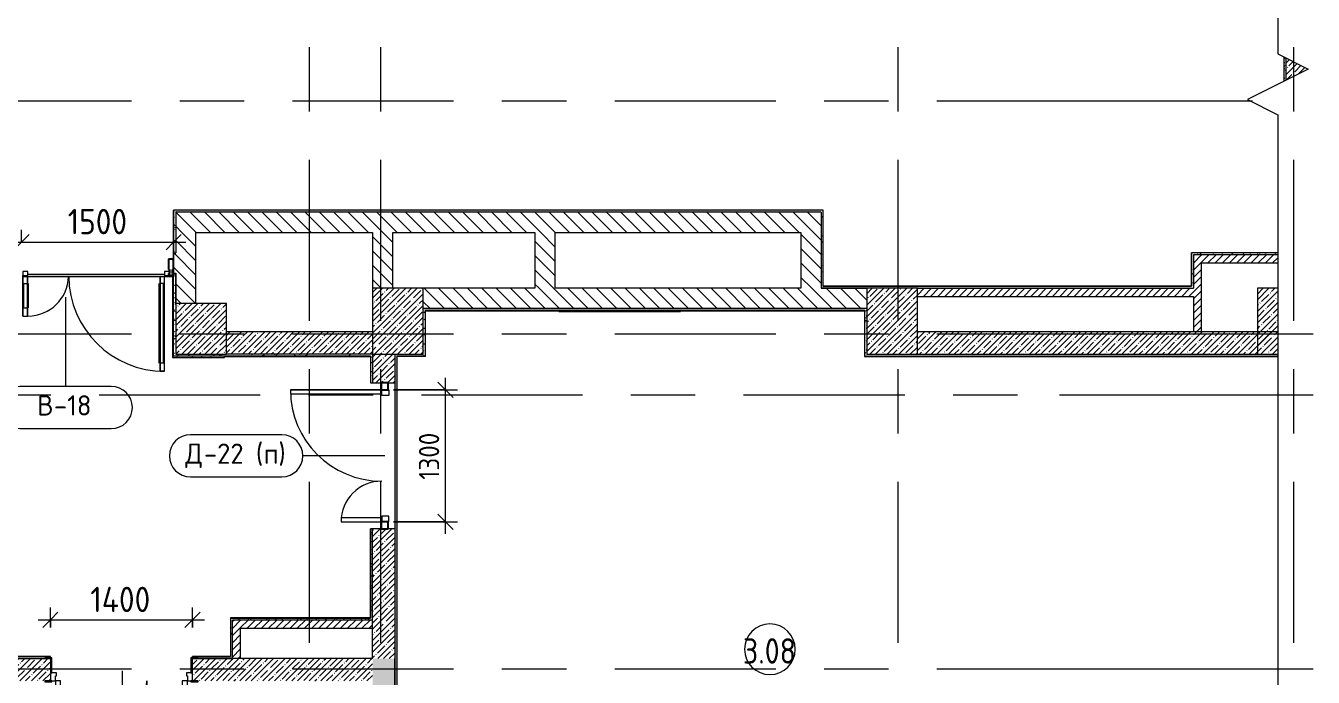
# Model space of a CAD drawing. Header units: millimetres. Extents: x 35355 to 234366, y -8553 to 29000.
# Drawn here: x 72063 to 84750, y 7716 to 14139 of the extents above; entities that cross this region are included whole.
import ezdxf

# ---------------------------------------------------------------- set-up
doc = ezdxf.new("R2010")
doc.units = ezdxf.units.MM
doc.linetypes.add('Осевая', pattern=[3175, 635, -476.25, 1587.5, -476.25])
for name, color, linetype, lineweight in [('A-ANNO-DIMS', 7, 'Continuous', 9), ('A-ANNO-DIMS-100', 7, 'Continuous', 9), ('A-AREA-IDEN', 7, 'Continuous', 9), ('A-DETL-GENF', 7, 'Continuous', 9), ('A-DOOR-IDEN', 7, 'Continuous', 9), ('A-GLAZ-CWMG', 7, 'Continuous', 9), ('A-GLAZ-CWMG-1', 7, 'Continuous', 25), ('A-WALL', 7, 'Continuous', 9), ('I-WALL', 7, 'Continuous', 9), ('S-COLS', 7, 'Continuous', 9), ('Ограждение', 7, 'Continuous', 9), ('Оси', 7, 'Continuous', 9), ('Оси-2', 7, 'Осевая', 9), ('Поручни', 7, 'Continuous', 9)]:
    doc.layers.add(name, color=color, linetype=linetype, lineweight=lineweight)
for name, color, linetype, lineweight, true_color in [('A-DOOR-1', 1, 'Continuous', 9, 0xff0000), ('A-DOOR-2', 1, 'Continuous', 13, 0xff0000), ('A-DOOR-FRAM-1', 1, 'Continuous', 13, 0xff0000), ('A-WALL-1', 7, 'Continuous', 9, 0x3c3c3c), ('A-WALL-FNSH-1', 7, 'Continuous', 9, 0x3c3c3c)]:
    doc.layers.add(name, color=color, linetype=linetype, lineweight=lineweight, true_color=true_color)
doc.styles.add('GOST Common', font='GOST_Common.ttf', dxfattribs={"width": 0.9, "height": 250})
doc.styles.add('GOST Common_1', font='GOST_Common.ttf', dxfattribs={"height": 200})
doc.styles.add('ISOCPEUR', font='isocpeur.ttf', dxfattribs={"width": 0.9, "height": 250})
doc.styles.add('ISOCPEUR_1', font='isocpeur.ttf', dxfattribs={"width": 0.9, "height": 200})
doc.dimstyles.new('ISO-2_0_0_9К_Средний_округл2', dxfattribs={"dimscale": 304.8, "dimtxt": 199.196235, "dimasz": 0.492126, "dimexe": 0.393701, "dimexo": 0, "dimgap": 0, "dimtad": 1, "dimdec": 0, "dimrnd": 10, "dimzin": 0, "dimdsep": 46, "dimtxsty": 'ISOCPEUR_1', "dimblk1": 'OBLIQUE', "dimblk2": 'OBLIQUE', "dimsah": 1, "dimcen": 0.09, "dimdle": 0.393701, "dimazin": 0, "dimtfac": 1, "dimtdec": 4, "dimtix": 1, "dimtmove": 0, "dimatfit": 3, "dimfxl": 1, "dimtvp": 1, "dimtolj": 1, "dimtzin": 0, "dimarcsym": 2})
doc.dimstyles.new('ISO-2_5_0_9К_БОЛЬШОЙ', dxfattribs={"dimscale": 304.8, "dimtxt": 248.995294, "dimasz": 0.492126, "dimexe": 0.393701, "dimexo": 0.984252, "dimgap": 0, "dimtad": 1, "dimdec": 0, "dimrnd": 10, "dimzin": 0, "dimdsep": 46, "dimtxsty": 'ISOCPEUR', "dimblk1": 'OBLIQUE', "dimblk2": 'OBLIQUE', "dimsah": 1, "dimcen": 0.09, "dimdle": 0.393701, "dimazin": 0, "dimtfac": 1, "dimtdec": 4, "dimtix": 1, "dimtmove": 0, "dimatfit": 3, "dimfxl": 1, "dimtvp": 1, "dimtolj": 1, "dimtzin": 0, "dimarcsym": 2})
pattern_1 = [(45, (0, 0), (-57.02463, 57.02463), []), (45, (57.025, 0), (-57.02463, 57.02463), [100.806, -20.161, 3.353, -16.808])]
pattern_2 = [(135, (0, 0), (-70.71068, -70.71068), [])]
pattern_3 = [(45, (0, 0), (-35.35534, 35.35534), [])]
pattern_4 = [(0, (0, 0), (121.92, 30.48), [10.058, -81.382, 10.058, -81.382, -487.68]), (0, (0, 0), (121.92, 30.48), [-182.88, 10.058, -172.822, 10.058, -81.382, -213.36]), (0, (0, 0), (121.92, 30.48), [-457.2, 10.058, -50.902, 10.058, -142.342]), (120, (45.72, 15.24), (-87.356454, 90.345817), [10.058, -81.382, 10.058, -81.382, -487.68]), (120, (45.72, 15.24), (-87.356454, 90.345817), [-182.88, 10.058, -172.822, 10.058, -81.382, -213.36]), (120, (45.72, 15.24), (-87.356454, 90.345817), [-457.2, 10.058, -50.902, 10.058, -142.342]), (240, (60.96, 76.2), (-34.563546, -120.825817), [10.058, -81.382, 10.058, -81.382, -487.68]), (240, (60.96, 76.2), (-34.563546, -120.825817), [-182.88, 10.058, -172.822, 10.058, -81.382, -213.36]), (240, (60.96, 76.2), (-34.563546, -120.825817), [-457.2, 10.058, -50.902, 10.058, -142.342])]

# ---------------------------------------------------------------- blocks, each defined once
blk = doc.blocks.new('BSC_Колонна _Прямоугольная - 650х500-23287315-План заполнения дверных проемов 3 этажа в осях 12-23')
at = {"layer": 'S-COLS'}
h = blk.add_hatch(dxfattribs=at)
h.set_pattern_fill('FP_35', color=256, style=0, pattern_type=2)
h.set_pattern_definition([(135, (11225, -75730), (-57.02463, -57.02463), []), (135, (11225, -75672.975), (-57.02463, -57.02463), [100.806, -20.161, 3.353, -16.808])])
h.paths.add_polyline_path([(325, -250), (325, 250), (-325, 250), (-325, -250)])
for p, q in [((325, 250), (-325, 250)), ((-325, 250), (-325, -250)), ((325, -250), (325, 250)), ((-325, -250), (325, -250))]:
    blk.add_line(p, q, dxfattribs=at)
blk = doc.blocks.new('BSC_Колонна _Прямоугольная - 500х500-V23-План заполнения дверных проемов 3 этажа в осях 12-23')
at = {"layer": 'S-COLS'}
h = blk.add_hatch(dxfattribs=at)
h.set_pattern_fill('FP_36', color=256, style=0, pattern_type=2)
h.set_pattern_definition([(45, (-73790, -11150), (-57.02463, 57.02463), []), (45, (-73732.975, -11150), (-57.02463, 57.02463), [100.806, -20.161, 3.353, -16.808])])
h.paths.add_polyline_path([(-250, -250), (250, -250), (250, 250), (-250, 250)])
for p, q in [((250, 250), (-250, 250)), ((-250, 250), (-250, -250)), ((250, -250), (250, 250)), ((-250, -250), (250, -250))]:
    blk.add_line(p, q, dxfattribs=at)
blk = doc.blocks.new('110_Дверь_СКБ_2Ст - Д-1 Лестничная клетка EIS60-24319353-План заполнения дверных проемов 3 этажа в осях 12-23')
at = {"layer": 'A-DOOR-1'}
for centre, radius, start, end in [((662.5, 110), 900, 90, 180), ((-637.5, 110), 400, 360, 90)]:
    blk.add_arc(centre, radius, start, end, dxfattribs=at)
at = {"layer": 'A-DOOR-2'}
for p, q in [((662.5, 1010), (612.5, 1010)), ((612.5, 1010), (612.5, 110)), ((662.5, 110), (662.5, 1010)), ((-637.5, 510), (-637.5, 110)), ((-587.5, 510), (-637.5, 510)), ((-587.5, 110), (-587.5, 510)), ((-637.5, 110), (-587.5, 110)), ((612.5, 110), (662.5, 110))]:
    blk.add_line(p, q, dxfattribs=at)
at = {"layer": 'A-DOOR-FRAM-1'}
for p, q in [((-672.5, 118), (-742.5, 118)), ((-742.5, 118), (-742.5, 110)), ((-742.5, 110), (-672.5, 110)), ((-637.5, 110), (-687.5, 110)), ((-687.5, 110), (-687.5, 30)), ((-687.5, 30), (-627.5, 30)), ((-672.5, 30), (-687.5, 30)), ((-687.5, 30), (-687.5, -110)), ((-672.5, 110), (-672.5, 118)), ((-672.5, -110), (-672.5, 30)), ((-637.5, 60), (-637.5, 110)), ((-627.5, 60), (-637.5, 60)), ((-627.5, 30), (-627.5, 60)), ((662.5, 60), (652.5, 60)), ((652.5, 60), (652.5, 30)), ((652.5, 30), (712.5, 30)), ((662.5, 110), (662.5, 60)), ((712.5, 110), (662.5, 110)), ((767.5, 118), (697.5, 118)), ((697.5, 118), (697.5, 110)), ((697.5, 110), (767.5, 110)), ((712.5, 30), (697.5, 30)), ((697.5, 30), (697.5, -110)), ((712.5, 30), (712.5, 110)), ((712.5, -110), (712.5, 30)), ((767.5, 110), (767.5, 118)), ((-672.5, -110), (-742.5, -110)), ((-742.5, -110), (-742.5, -118)), ((-742.5, -118), (-672.5, -118)), ((-687.5, -110), (-672.5, -110)), ((-672.5, -118), (-672.5, -110)), ((697.5, -110), (712.5, -110)), ((767.5, -110), (697.5, -110)), ((697.5, -110), (697.5, -118)), ((697.5, -118), (767.5, -118)), ((767.5, -118), (767.5, -110))]:
    blk.add_line(p, q, dxfattribs=at)
blk = doc.blocks.new('BSC_Колонна _Прямоугольная - 650х500-V36-План заполнения дверных проемов 3 этажа в осях 12-23')
at = {"layer": 'S-COLS'}
h = blk.add_hatch(dxfattribs=at)
h.set_pattern_fill('FP_56', color=256, style=0, pattern_type=2)
h.set_pattern_definition([(135, (11225, -80600), (-57.02463, -57.02463), []), (135, (11225, -80542.975), (-57.02463, -57.02463), [100.806, -20.161, 3.353, -16.808])])
h.paths.add_polyline_path([(325, -250), (325, 250), (-325, 250), (-325, -250)])
for p, q in [((325, 250), (-325, 250)), ((-325, 250), (-325, -250)), ((325, -250), (325, 250)), ((-325, -250), (325, -250))]:
    blk.add_line(p, q, dxfattribs=at)
blk = doc.blocks.new('Прямоугольный импост - 50 x 70 мм-32306832-План заполнения дверных проемов 3 этажа в осях 12-23')
at = {"layer": 'A-GLAZ-CWMG-1'}
for p, q in [((-70, 35), (0, 35)), ((-70, -35), (-70, 35)), ((0, 35), (0, -35)), ((0, -35), (-70, -35))]:
    blk.add_line(p, q, dxfattribs=at)
blk = doc.blocks.new('Дверь_Витражная_остекление_ - ДВН_ДАО_Главный вход_1200 в свету Д-22 _п_-32306833-План заполнения дверных проемов 3 этажа в осях 12-23')
at = {"layer": 'A-DETL-GENF'}
for p, q in [((-650, 35), (-650, 40)), ((-650, 40), (-595, 40)), ((-595, 40), (-595, -30)), ((650, 40), (595, 40)), ((595, 40), (595, -30)), ((650, 35), (650, 40)), ((-610, -30), (-650, -30)), ((-595, -30), (-650, -30)), ((-650, -35), (-650, -930)), ((-610, -930), (-610, -30)), ((595, -30), (650, -30)), ((610, -30), (610, -430)), ((650, -30), (610, -30)), ((650, -430), (650, -35)), ((610, -430), (650, -430)), ((-650, -930), (-610, -930))]:
    blk.add_line(p, q, dxfattribs=at)
at = {"layer": 'A-DOOR-1'}
for p, q in [((-650, -930), (-650, -35)), ((650, -430), (650, -35))]:
    blk.add_line(p, q, dxfattribs=at)
for centre, radius, start, end in [((-650, -30), 900, 270, 0), ((650, -30), 400, 180, 270)]:
    blk.add_arc(centre, radius, start, end, dxfattribs=at)
blk = doc.blocks.new('Прямоугольный импост - 50 x 70 мм-32306835-План заполнения дверных проемов 3 этажа в осях 12-23')
at = {"layer": 'A-GLAZ-CWMG-1'}
for p, q in [((0, 35), (-70, 35)), ((-70, 35), (-70, -35)), ((0, -35), (0, 35)), ((-70, -35), (0, -35))]:
    blk.add_line(p, q, dxfattribs=at)
blk = doc.blocks.new('Дверь_Витражная_остекление_ - В-18-32468702-План заполнения дверных проемов 3 этажа в осях 12-23')
at = {"layer": 'A-DETL-GENF'}
for p, q in [((-673, 965), (-628, 965)), ((-673, 965), (-673, 30)), ((-628, 965), (-673, 965)), ((-673, 965), (-673, 30)), ((-628, 965), (-628, 30)), ((-628, 30), (-628, 965)), ((-673, 885), (-628, 885)), ((-663, 885), (-663, 100)), ((-619, 885), (-619, 100)), ((723, 420), (678, 420)), ((678, 420), (678, 30)), ((723, 420), (678, 420)), ((678, 420), (678, 30)), ((723, 420), (723, 30)), ((723, 30), (723, 420)), ((669, 340), (669, 100)), ((723, 340), (678, 340)), ((713, 340), (713, 100)), ((-673, 100), (-628, 100)), ((723, 100), (678, 100))]:
    blk.add_line(p, q, dxfattribs=at)
at = {"layer": 'A-DOOR-1'}
for p, q in [((-673, 965), (-673, 30)), ((673, 420), (673, 30))]:
    blk.add_line(p, q, dxfattribs=at)
for centre, radius, start, end in [((-673, 20), 945, 0.6069, 90), ((673, 20), 400, 90, 178.5611)]:
    blk.add_arc(centre, radius, start, end, dxfattribs=at)
at = {"layer": 'A-DOOR-2'}
for p, q in [((-673, 20), (-723, 20)), ((-723, 20), (-723, -20)), ((-673, -20), (-673, 20)), ((723, 20), (673, 20)), ((673, 20), (673, -20)), ((723, -20), (723, 20)), ((-723, -20), (-673, -20)), ((673, -20), (723, -20))]:
    blk.add_line(p, q, dxfattribs=at)
blk = doc.blocks.new('Прямоугольный импост - Импост структурный с накладкой - 160мм Темный-33326242-План заполнения дверных проемов 3 этажа в осях 12-23')
at = {"layer": 'A-GLAZ-CWMG-1'}
for p, q in [((0, 140), (-50, 140)), ((-50, 140), (-50, 40)), ((0, 40), (0, 140)), ((-50, 40), (-40, 40)), ((-40, 0), (-50, 0)), ((-50, 0), (-50, -17)), ((-40, 40), (-40, 0)), ((-10, 0), (-10, 40)), ((-10, 40), (0, 40)), ((0, 0), (-10, 0)), ((0, -17), (0, 0)), ((-50, -17), (0, -17))]:
    blk.add_line(p, q, dxfattribs=at)
blk = doc.blocks.new('Ограждение - Ограждение-32882207-План заполнения дверных проемов 3 этажа в осях 12-23')
at = {"layer": 'Ограждение'}
blk.add_hatch(color=256, dxfattribs=at).paths.add_polyline_path([(73509, 11667), (73509, 11680), (73480, 11680), (73480, 11677), (73430, 11677), (73430, 11687), (72085, 11687), (72085, 11677), (72035, 11677), (72035, 11667), (73480, 11667)])
at = {"layer": 'Поручни'}
for p, q in [((72035, 11667), (72035, 11677)), ((73430, 11687), (72085, 11687)), ((72035, 11667), (73509, 11667))]:
    blk.add_line(p, q, dxfattribs=at)
blk = doc.blocks.new('DET_L_Линия разрыва - М100-30674062-План заполнения дверных проемов 3 этажа в осях 12-23')
at = {"layer": 'A-DETL-GENF'}
for p, q in [((13669, 300), (13519, 0)), ((13969, -300), (13669, 300)), ((13519, 0), (0, 0)), ((14119, 0), (13969, -300)), ((27632, 0), (14119, 0))]:
    blk.add_line(p, q, dxfattribs=at)
blk = doc.blocks.new('Марка_Помещения - Номер-25198446-План заполнения дверных проемов 3 этажа в осях 12-23')
at = {"layer": 'A-AREA-IDEN'}
for start, end in [(360, 180), (180, 360)]:
    blk.add_arc((0, 0), 2.5, start, end, dxfattribs=at)
blk = doc.blocks.new('DIMBLOCK9-План заполнения дверных проемов 3 этажа в осях 12-23')
at = {"layer": 'A-ANNO-DIMS-100'}
for p, q in [((72305, 8208), (72305, 8402)), ((73705, 8208), (73705, 8402)), ((72185, 8282), (73825, 8282)), ((72305, 8282), (72305, 8208)), ((73705, 8282), (73705, 8208))]:
    blk.add_line(p, q, dxfattribs=at)
at = {"layer": 'A-ANNO-DIMS-100', "lineweight": 20}
for p, q in [((72305, 8282), (72230, 8207)), ((72305, 8282), (72380, 8357)), ((73705, 8282), (73630, 8207)), ((73705, 8282), (73780, 8357))]:
    blk.add_line(p, q, dxfattribs=at)
at = {"layer": 'A-ANNO-DIMS-100', "color": 0, "insert": (72699, 8608), "char_height": 250, "width": 735.49, "attachment_point": 1, "line_spacing_factor": 1.149209, "style": 'ISOCPEUR'}
blk.add_mtext('1400', dxfattribs=at)
blk = doc.blocks.new('_Oblique')
at = {"color": 0, "linetype": 'ByBlock', "lineweight": -2}
blk.add_line((-0.5, -0.5), (0.5, 0.5), dxfattribs=at)
blk = doc.blocks.new('М_двери - Типоразмер_рамка-25223575-План заполнения дверных проемов 3 этажа в осях 12-23')
at = {"layer": 'A-DOOR-IDEN'}
for p, q in [((4.5, 2.08), (-4.5, 2.08)), ((-4.5, -2.08), (4.5, -2.08))]:
    blk.add_line(p, q, dxfattribs=at)
for centre, start, end in [((-4.5, 0), 90, 270), ((4.5, 0), 270, 90)]:
    blk.add_arc(centre, 2.08, start, end, dxfattribs=at)
blk = doc.blocks.new('DIMBLOCK49-План заполнения дверных проемов 3 этажа в осях 12-23')
at = {"layer": 'A-ANNO-DIMS-100'}
for p, q in [((76198, 9129), (76198, 10669)), ((75687, 10549), (76318, 10549)), ((76198, 10549), (75687, 10549)), ((75687, 9249), (76318, 9249)), ((76198, 9249), (75687, 9249))]:
    blk.add_line(p, q, dxfattribs=at)
at = {"layer": 'A-ANNO-DIMS-100', "lineweight": 20}
for p, q in [((76198, 10549), (76123, 10624)), ((76198, 10549), (76273, 10474)), ((76198, 9249), (76123, 9324)), ((76198, 9249), (76273, 9174))]:
    blk.add_line(p, q, dxfattribs=at)
at = {"layer": 'A-ANNO-DIMS-100', "color": 0, "insert": (75937, 9663), "char_height": 200, "width": 565.41, "attachment_point": 1, "rotation": 90, "line_spacing_factor": 1.149209, "style": 'ISOCPEUR_1'}
blk.add_mtext('1300', dxfattribs=at)
blk = doc.blocks.new('DIMBLOCK51-План заполнения дверных проемов 3 этажа в осях 12-23')
at = {"layer": 'A-ANNO-DIMS-100'}
for p, q in [((72020, 11997), (72020, 12126)), ((73520, 11812), (73520, 12126)), ((71900, 12006), (73640, 12006)), ((72020, 12006), (72020, 11997)), ((73520, 12006), (73520, 11812))]:
    blk.add_line(p, q, dxfattribs=at)
at = {"layer": 'A-ANNO-DIMS-100', "lineweight": 20}
for p, q in [((72020, 12006), (72095, 12081)), ((73520, 12006), (73595, 12081)), ((72020, 12006), (71945, 11931)), ((73520, 12006), (73445, 11931))]:
    blk.add_line(p, q, dxfattribs=at)
at = {"layer": 'A-ANNO-DIMS-100', "color": 0, "insert": (72476, 12333), "char_height": 250, "width": 706.76, "attachment_point": 1, "line_spacing_factor": 1.149209, "style": 'ISOCPEUR'}
blk.add_mtext('1500', dxfattribs=at)

msp = doc.modelspace()

# ---------------------------------------------------------------- hatches: boundary and pattern name
at = {"layer": 'I-WALL'}
h = msp.add_hatch(dxfattribs=at)
h.set_pattern_fill('FP_68', color=256, style=0, pattern_type=2)
h.set_pattern_definition(pattern_4)
h.paths.add_polyline_path([(84460, 13591.1), (84480, 13601.1), (84480, 13821.7), (84460, 13831.7), (84460, 13711.4)])
h = msp.add_hatch(dxfattribs=at)
h.set_pattern_fill('FP_17', color=256, style=0, pattern_type=2)
h.set_pattern_definition(pattern_1)
h.paths.add_polyline_path([(84480, 13601.1), (84700, 13711.7), (84480, 13821.7), (84480, 13711.4)])
h = msp.add_hatch(dxfattribs=at)
h.set_pattern_fill('FP_68', color=256, style=0, pattern_type=2)
h.set_pattern_definition(pattern_4)
h.paths.add_polyline_path([(79900, 12300), (79900, 12320), (73520, 12320), (73520, 12300), (78902.8, 12300)])
h = msp.add_hatch(dxfattribs=at)
h.set_pattern_fill('FP_68', color=256, style=0, pattern_type=2)
h.set_pattern_definition(pattern_4)
h.paths.add_polyline_path([(79920, 11570), (79920, 12320), (79900, 12320), (79900, 11570)])
h = msp.add_hatch(dxfattribs=at)
h.set_pattern_fill('FP_68', color=256, style=0, pattern_type=2)
h.set_pattern_definition(pattern_4)
h.paths.add_polyline_path([(73540, 11900), (73540, 12300), (73520, 12300), (73520, 11900)])
h = msp.add_hatch(dxfattribs=at)
h.set_pattern_fill('FP_21', color=256, style=0, pattern_type=2)
h.set_pattern_definition(pattern_2)
h.paths.add_polyline_path([(76000.6, 12100), (79700, 12100), (79700, 12300), (73540, 12300), (73540, 12100), (75680, 12100)])
h = msp.add_hatch(dxfattribs=at)
h.set_pattern_fill('FP_21', color=256, style=0, pattern_type=2)
h.set_pattern_definition(pattern_2)
h.paths.add_polyline_path([(79900, 11550), (79900, 12300), (79700, 12300), (79700, 11550)])
h = msp.add_hatch(dxfattribs=at)
h.set_pattern_fill('FP_21', color=256, style=0, pattern_type=2)
h.set_pattern_definition(pattern_2)
h.paths.add_polyline_path([(73540, 11400), (73740, 11400), (73740, 12100), (73540, 12100), (73540, 11700)])
h = msp.add_hatch(dxfattribs=at)
h.set_pattern_fill('FP_21', color=256, style=0, pattern_type=2)
h.set_pattern_definition(pattern_2)
h.paths.add_polyline_path([(75680, 11550), (75680, 12100), (75480, 12100), (75480, 11550)])
h = msp.add_hatch(dxfattribs=at)
h.set_pattern_fill('FP_21', color=256, style=0, pattern_type=2)
h.set_pattern_definition(pattern_2)
h.paths.add_polyline_path([(77280.5, 11550), (77280.5, 12100), (77080.5, 12100), (77080.5, 11550)])
h = msp.add_hatch(dxfattribs=at)
h.set_pattern_fill('FP_21', color=256, style=0, pattern_type=2)
h.set_pattern_definition(pattern_2)
h.paths.add_polyline_path([(73540, 11700), (73540, 11900), (73520, 11900), (73520, 11700)])
h.paths.add_polyline_path([(70310, 11700), (70310, 11900), (70234, 11900), (70234, 11700)])
h.paths.add_polyline_path([(68670, 11700), (68754, 11700), (68754, 11900), (68670, 11900), (68670, 11822.4)])
h.paths.add_polyline_path([(70810, 11700), (70830, 11700), (70830, 11900), (70810, 11900), (70810, 11822.4)])
h = msp.add_hatch(dxfattribs=at)
h.set_pattern_fill('FP_68', color=256, style=0, pattern_type=2)
h.set_pattern_definition(pattern_4)
h.paths.add_polyline_path([(83570, 11880), (84400.7, 11880), (84400.7, 11900), (83550, 11900), (83550, 11880)])
h = msp.add_hatch(dxfattribs=at)
h.set_pattern_fill('FP_68', color=256, style=0, pattern_type=2)
h.set_pattern_definition(pattern_4)
h.paths.add_polyline_path([(83570, 11550), (83570, 11880), (83550, 11880), (83550, 11550)])
h = msp.add_hatch(dxfattribs=at)
h.set_pattern_fill('FP_34', color=256, style=0, pattern_type=2)
h.set_pattern_definition(pattern_3)
h.paths.add_polyline_path([(83570, 11120), (83650, 11120), (83650, 11880), (83570, 11880), (83570, 11470)])
h = msp.add_hatch(dxfattribs=at)
h.set_pattern_fill('FP_34', color=256, style=0, pattern_type=2)
h.set_pattern_definition(pattern_3)
h.paths.add_polyline_path([(83650, 11800), (84400.7, 11800), (84400.7, 11880), (83650, 11880)])
h = msp.add_hatch(dxfattribs=at)
h.set_pattern_fill('FP_68', color=256, style=0, pattern_type=2)
h.set_pattern_definition(pattern_4)
h.paths.add_polyline_path([(73540, 10900), (73540, 11690), (73520, 11690), (73520, 10900)])
h = msp.add_hatch(dxfattribs=at)
h.set_pattern_fill('FP_21', color=256, style=0, pattern_type=2)
h.set_pattern_definition(pattern_2)
h.paths.add_polyline_path([(80350, 11350), (80350, 11550), (75980, 11550), (75980, 11350), (80330, 11350)])
h = msp.add_hatch(dxfattribs=at)
h.set_pattern_fill('FP_68', color=256, style=0, pattern_type=2)
h.set_pattern_definition(pattern_4)
h.paths.add_polyline_path([(83550, 11550), (83550, 11570), (79900, 11570), (79900, 11550), (81805, 11550)])
h = msp.add_hatch(dxfattribs=at)
h.set_pattern_fill('FP_34', color=256, style=0, pattern_type=2)
h.set_pattern_definition(pattern_3)
h.paths.add_polyline_path([(83570, 11470), (83570, 11550), (80850, 11550), (80850, 11470), (81805, 11470)])
h = msp.add_hatch(dxfattribs=at)
h.set_pattern_fill('FP_68', color=256, style=0, pattern_type=2)
h.set_pattern_definition(pattern_4)
h.paths.add_polyline_path([(77315, 11330), (80330, 11330), (80330, 11350), (75980, 11350), (75980, 11330), (76000.6, 11330)])
h = msp.add_hatch(dxfattribs=at)
h.set_pattern_fill('FP_68', color=256, style=0, pattern_type=2)
h.set_pattern_definition(pattern_4)
h.paths.add_polyline_path([(76000, 10880), (76000, 11330), (75980, 11330), (75980, 10880)])
h = msp.add_hatch(dxfattribs=at)
h.set_pattern_fill('FP_68', color=256, style=0, pattern_type=2)
h.set_pattern_definition(pattern_4)
h.paths.add_polyline_path([(80350, 10900), (80350, 11350), (80330, 11350), (80330, 10900)])
h = msp.add_hatch(dxfattribs=at)
h.set_pattern_fill('FP_17', color=256, style=0, pattern_type=2)
h.set_pattern_definition(pattern_1)
h.paths.add_polyline_path([(74549.5, 10900), (75480, 10900), (75480, 11120), (74040, 11120), (74040, 10900)])
h = msp.add_hatch(dxfattribs=at)
h.set_pattern_fill('FP_17', color=256, style=0, pattern_type=2)
h.set_pattern_definition(pattern_1)
h.paths.add_polyline_path([(84400.7, 10900), (84400.7, 11120), (80850, 11120), (80850, 10900), (81805, 10900)])
h = msp.add_hatch(dxfattribs=at)
h.set_pattern_fill('FP_68', color=256, style=0, pattern_type=2)
h.set_pattern_definition(pattern_4)
h.paths.add_polyline_path([(75459, 10880), (75460, 10880), (75460, 10900), (73520, 10900), (73520, 10880), (74549.5, 10880)])
h = msp.add_hatch(dxfattribs=at)
h.set_pattern_fill('FP_68', color=256, style=0, pattern_type=2)
h.set_pattern_definition(pattern_4)
h.paths.add_polyline_path([(75480, 8300), (75480, 9179), (75460, 9179), (75460, 8300)])
h.paths.add_polyline_path([(75480, 10619), (75480, 10900), (75460, 10900), (75460, 10619)])
h = msp.add_hatch(dxfattribs=at)
h.set_pattern_fill('FP_17', color=256, style=0, pattern_type=2)
h.set_pattern_definition(pattern_1)
h.paths.add_polyline_path([(75700, 7900), (75700, 9179), (75480, 9179), (75480, 7900)])
h.paths.add_polyline_path([(75480, 10619), (75700, 10619), (75700, 10900), (75480, 10900)])
h = msp.add_hatch(dxfattribs=at)
h.set_pattern_fill('FP_68', color=256, style=0, pattern_type=2)
h.set_pattern_definition(pattern_4)
h.paths.add_polyline_path([(75720, 4050), (75720, 10900), (75700, 10900), (75700, 4050)])
h = msp.add_hatch(dxfattribs=at)
h.set_pattern_fill('FP_68', color=256, style=0, pattern_type=2)
h.set_pattern_definition(pattern_4)
h.paths.add_polyline_path([(75980, 10880), (75980, 10900), (75720, 10900), (75720, 10880)])
h = msp.add_hatch(dxfattribs=at)
h.set_pattern_fill('FP_68', color=256, style=0, pattern_type=2)
h.set_pattern_definition(pattern_4)
h.paths.add_polyline_path([(84400.7, 10880), (84400.7, 10900), (80330, 10900), (80330, 10880), (81805, 10880)])
h = msp.add_hatch(dxfattribs=at)
h.set_pattern_fill('FP_68', color=256, style=0, pattern_type=2)
h.set_pattern_definition(pattern_4)
h.paths.add_polyline_path([(74100, 7920), (74100, 8300), (74080, 8300), (74080, 7920)])
h = msp.add_hatch(dxfattribs=at)
h.set_pattern_fill('FP_68', color=256, style=0, pattern_type=2)
h.set_pattern_definition(pattern_4)
h.paths.add_polyline_path([(75480, 8280), (75480, 8300), (74100, 8300), (74100, 8280)])
h = msp.add_hatch(dxfattribs=at)
h.set_pattern_fill('FP_34', color=256, style=0, pattern_type=2)
h.set_pattern_definition(pattern_3)
h.paths.add_polyline_path([(74180, 7900), (74180, 8280), (74100, 8280), (74100, 7900)])
h = msp.add_hatch(dxfattribs=at)
h.set_pattern_fill('FP_34', color=256, style=0, pattern_type=2)
h.set_pattern_definition(pattern_3)
h.paths.add_polyline_path([(74180, 8200), (75480, 8200), (75480, 8280), (74180, 8280)])
h = msp.add_hatch(dxfattribs=at)
h.set_pattern_fill('FP_68', color=256, style=0, pattern_type=2)
h.set_pattern_definition(pattern_4)
h.paths.add_polyline_path([(71690, 7900), (72250, 7900), (72250, 7908), (72305, 7908), (72305, 7920), (71660, 7920), (71660, 7908), (71690, 7908)])
h.paths.add_polyline_path([(74100, 7900), (74100, 7920), (73705, 7920), (73705, 7908), (73760, 7908), (73760, 7900)])
h.paths.add_polyline_path([(70680, 7900), (70680, 7908), (70710, 7908), (70710, 7920), (69360, 7920), (69360, 7908), (69390, 7908), (69390, 7900), (70196.1, 7900)])
h.paths.add_polyline_path([(65410, 7900), (65880, 7900), (65880, 7908), (65910, 7908), (65910, 7920), (64142.4, 7920), (64142.4, 7900), (64391.7, 7900)])
h.paths.add_polyline_path([(62842.4, 7900), (62842.4, 7920), (60470, 7920), (60470, 7900), (61489.5, 7900)])
h.paths.add_polyline_path([(67293.9, 7900), (68230, 7900), (68230, 7908), (68260, 7908), (68260, 7920), (66860, 7920), (66860, 7908), (66890, 7908), (66890, 7900)])
h.paths.add_polyline_path([(52782.8, 7900), (53860, 7900), (53860, 7920), (50859.9, 7920), (50859.9, 7900), (52410, 7900)])
h.paths.add_polyline_path([(55160, 7900), (57970, 7900), (57970, 7920), (55160, 7920)])
h.paths.add_polyline_path([(42130, 7900), (44845.6, 7900), (44845.6, 7920), (42130, 7920)])
h.paths.add_polyline_path([(39630, 7900), (39630, 7920), (38760, 7920), (38760, 7900), (39040, 7900)])
h.paths.add_polyline_path([(46185.6, 7900), (48359.9, 7900), (48359.9, 7920), (46185.6, 7920)])
h = msp.add_hatch(dxfattribs=at)
h.set_pattern_fill('FP_17', color=256, style=0, pattern_type=2)
h.set_pattern_definition(pattern_1)
h.paths.add_polyline_path([(73705, 7680), (75480, 7680), (75480, 7900), (73705, 7900), (73705, 7730)])
h.paths.add_polyline_path([(72250, 7680), (72305, 7680), (72305, 7900), (71860, 7900), (71860, 7680), (72080, 7680)])
h = msp.add_hatch(dxfattribs=at)
h.set_pattern_fill('FP_17', color=256, style=0, pattern_type=2)
h.set_pattern_definition(pattern_1)
h.paths.add_polyline_path([(75700, 120), (75700, 350), (75480, 350), (75480, 120)])
h.paths.add_polyline_path([(75480, 1150), (75700, 1150), (75700, 3550), (75480, 3550), (75480, 1454.5)])
h.paths.add_polyline_path([(75700, 4050), (75700, 7900), (75480, 7900), (75480, 4050), (75662.3, 4050)])
at = {"layer": 'S-COLS'}
h = msp.add_hatch(dxfattribs=at)
h.set_pattern_fill('FP_17', color=256, style=0, pattern_type=2)
h.set_pattern_definition(pattern_1)
h.paths.add_polyline_path([(84200, 10900), (84400.7, 10900), (84400.7, 11550), (84200, 11550)])

# ---------------------------------------------------------------- linework, layer by layer
at = {"layer": 'A-DOOR-IDEN'}
for p, q in [((72455.5, 11464.4), (72455.5, 10583.1)), ((75600, 9899), (74793.5, 9899)), ((73013.3, 7779.1), (73013.3, 6747.8))]:
    msp.add_line(p, q, dxfattribs=at)
at = {"layer": 'A-WALL'}
for p, q in [((84460, 13831.7), (84460, 13591.1)), ((84480, 13821.7), (84480, 13601.1)), ((79900, 12300), (79900, 11550)), ((73520, 11900), (73540, 11900)), ((83550, 11570), (83550, 11900)), ((84400.7, 11880), (83570, 11880)), ((80350, 11550), (79900, 11550)), ((79900, 11550), (80350, 11550)), ((79920, 11570), (83550, 11570)), ((80850, 11550), (83570, 11550)), ((80350, 11350), (75980, 11350)), ((80330, 11330), (76000, 11330)), ((76000, 11330), (76000, 10880)), ((80330, 10900), (80330, 11330)), ((74019.7, 10880), (74019.7, 10879.5)), ((75480, 10900), (74040, 10900)), ((75460, 10880), (75460, 10619)), ((75480, 10900), (75480, 10619)), ((75980, 10880), (75720, 10880)), ((75720, 10880), (75720, 4070)), ((75460, 8300), (75460, 9179)), ((75480, 7900), (75480, 9179)), ((74100, 8300), (75460, 8300)), ((71690, 7900), (72250, 7900)), ((72250, 7900), (71860, 7900)), ((72080, 7921), (72080, 7920)), ((73705, 7920), (74080, 7920)), ((74100, 7900), (73760, 7900)), ((73760, 7900), (74100, 7900))]:
    msp.add_line(p, q, dxfattribs=at)
at = {"layer": 'A-WALL-1'}
for p, q in [((79920, 12320), (73520, 12320)), ((79920, 11570), (79920, 12320)), ((79900, 12300), (73540, 12300)), ((73540, 12300), (73540, 11900)), ((73740, 12100), (75480, 12100)), ((73740, 11400), (73740, 12100)), ((75480, 12100), (75480, 11550)), ((75680, 11550), (75680, 12100)), ((75680, 12100), (77080.5, 12100)), ((77080.5, 12100), (77080.5, 11550)), ((77280.5, 12100), (79700, 12100)), ((77280.5, 11550), (77280.5, 12100)), ((79700, 12100), (79700, 11550)), ((73520, 11900), (73520, 11700)), ((84400.7, 11900), (83550, 11900)), ((83570, 11880), (83570, 11550)), ((83650, 11120), (83650, 11800)), ((83650, 11800), (84400.7, 11800)), ((73520, 11700), (73540, 11700)), ((73540, 11690), (73520, 11690)), ((73540, 11700), (73540, 11400)), ((73540, 11400), (73540, 11690)), ((77080.5, 11550), (75980, 11550)), ((79700, 11550), (77280.5, 11550)), ((80850, 11470), (83570, 11470)), ((83570, 11470), (83570, 11120)), ((75480, 11120), (74040, 11120)), ((84400.7, 11120), (80850, 11120)), ((73520, 10882.6), (73520, 10880)), ((74019.7, 10880), (75460, 10880)), ((75700, 10900), (75700, 4050)), ((80330, 10880), (84400.7, 10880)), ((80850, 10900), (84400.7, 10900)), ((75460, 10619), (75700, 10619)), ((75700, 9179), (75460, 9179)), ((74080, 8300), (74080, 7920)), ((75480, 8280), (74100, 8280)), ((74100, 7900), (74100, 8280)), ((74180, 7900), (74180, 8200)), ((74180, 8200), (75480, 8200)), ((72305, 7920), (71660, 7920)), ((72305, 7908), (72305, 7920)), ((73705, 7908), (73705, 7920)), ((75480, 7900), (74100, 7900)), ((75700, 4050), (75700, 7900))]:
    msp.add_line(p, q, dxfattribs=at)
at = {"layer": 'A-WALL-FNSH-1'}
for p, q in [((84459, 13832.2), (84459, 13590.6)), ((73519, 12321), (73519, 11900)), ((79921, 12321), (73519, 12321)), ((73520, 11900), (73520, 12320)), ((79921, 11571), (79921, 12321)), ((73519, 11900), (73520, 11900)), ((83549, 11901), (83549, 11571)), ((84400.7, 11901), (83549, 11901)), ((73520, 11690), (73509, 11690)), ((73509, 11690), (73509, 10882.6)), ((73520, 10882.6), (73520, 11690)), ((83549, 11571), (79921, 11571)), ((76001, 11329), (77315, 11329)), ((76001, 10879), (76001, 11329)), ((77315, 11329), (77315, 11330)), ((78515, 11330), (78515, 11329)), ((78515, 11329), (80329, 11329)), ((80329, 11329), (80329, 10879)), ((74019.7, 10880), (73508.5, 10880)), ((73508.5, 10880), (73508.5, 10869)), ((73508.5, 10869), (74019.7, 10869)), ((73509, 10882.6), (73520, 10882.6)), ((75459, 10880.5), (74019.7, 10880.5)), ((74019.7, 10880.5), (74019.7, 10880)), ((74019.7, 10879.5), (75459, 10879.5)), ((74019.7, 10869), (74019.7, 10879.5)), ((75459, 10880), (75459, 10880.5)), ((75459, 10879.5), (75459, 10619)), ((76001, 10879), (75720, 10879)), ((75721, 10619), (75721, 10879)), ((76000, 10880), (75980, 10880)), ((80329, 10879), (84400.7, 10879)), ((80330, 10880), (80330, 10900)), ((75459, 10619), (75460, 10619)), ((75720, 10619), (75721, 10619)), ((75460, 9179), (75459, 9179)), ((75459, 9179), (75459, 8301)), ((75721, 9179), (75720, 9179)), ((75721, 4071), (75721, 9179)), ((74079, 8301), (74079, 7921)), ((75459, 8301), (74079, 8301)), ((74080, 8300), (74100, 8300)), ((72305, 7921), (71660, 7921)), ((72305, 7920), (72305, 7921)), ((74079, 7921), (73705, 7921)), ((73705, 7920), (73705, 7921))]:
    msp.add_line(p, q, dxfattribs=at)
at = {"layer": 'I-WALL'}
for p, q in [((78515, 11329), (77315, 11329)), ((77315, 11329), (77315, 11321)), ((77315, 11321), (78515, 11321)), ((78515, 11321), (78515, 11329))]:
    msp.add_line(p, q, dxfattribs=at)
at = {"layer": 'S-COLS'}
for p, q in [((84400.7, 11550), (84200, 11550)), ((84200, 11550), (84200, 10900)), ((84200, 10900), (84400.7, 10900))]:
    msp.add_line(p, q, dxfattribs=at)
at = {"layer": 'Оси'}
for p, q in [((81650, 13400), (84150, 13400)), ((82250, 11100), (84750, 11100)), ((82250, 10500), (84750, 10500)), ((82250, 7800), (84750, 7800))]:
    msp.add_line(p, q, dxfattribs=at)
at = {"layer": 'Оси-2'}
for p, q in [((74860, 593.7), (74860, 25434.4)), ((75560, 593.7), (75560, 25030)), ((80660, 593.7), (80660, 25030)), ((84560, 593.7), (84560, 24850)), ((38655.2, 13400), (81650, 13400)), ((38655.2, 11100), (82250, 11100)), ((39925.2, 10500), (82250, 10500)), ((38655.2, 7800), (82250, 7800))]:
    msp.add_line(p, q, dxfattribs=at)

# ---------------------------------------------------------------- block references
at = {"layer": 'A-AREA-IDEN', "xscale": 99.99999999999993, "yscale": 99.99999999999993, "zscale": 99.99999999999993}
msp.add_blockref('Марка_Помещения - Номер-25198446-План заполнения дверных проемов 3 этажа в осях 12-23', (79395.7, 7991.9), dxfattribs=at)
at = {"layer": 'A-DETL-GENF', "rotation": 90.00000000000031}
msp.add_blockref('DET_L_Линия разрыва - М100-30674062-План заполнения дверных проемов 3 этажа в осях 12-23', (84400.7, -258), dxfattribs=at)
at = {"layer": 'A-DOOR-1'}
for name, p, rotation in [('Дверь_Витражная_остекление_ - В-18-32468702-План заполнения дверных проемов 3 этажа в осях 12-23', (72757.5, 11697), 180), ('Дверь_Витражная_остекление_ - ДВН_ДАО_Главный вход_1200 в свету Д-22 _п_-32306833-План заполнения дверных проемов 3 этажа в осях 12-23', (75600, 9899), 269.9999999999994), ('110_Дверь_СКБ_2Ст - Д-1 Лестничная клетка EIS60-24319353-План заполнения дверных проемов 3 этажа в осях 12-23', (73017.5, 7790), 180)]:
    msp.add_blockref(name, p, dxfattribs=dict(at, rotation=rotation))
at = {"layer": 'A-DOOR-IDEN', "xscale": 99.99999999999993, "yscale": 99.99999999999993, "zscale": 99.99999999999993}
for p in [(72455.5, 10375.1), (74135.8, 9899)]:
    msp.add_blockref('М_двери - Типоразмер_рамка-25223575-План заполнения дверных проемов 3 этажа в осях 12-23', p, dxfattribs=at)
at = {"layer": 'A-GLAZ-CWMG'}
msp.add_blockref('Прямоугольный импост - Импост структурный с накладкой - 160мм Темный-33326242-План заполнения дверных проемов 3 этажа в осях 12-23', (73520, 11697), dxfattribs=at)
at = {"layer": 'A-GLAZ-CWMG', "rotation": 89.99999999999942}
msp.add_blockref('Прямоугольный импост - 50 x 70 мм-32306835-План заполнения дверных проемов 3 этажа в осях 12-23', (75600, 10619), dxfattribs=at)
at = {"layer": 'A-GLAZ-CWMG', "extrusion": (0, 0, -1), "rotation": 270.0000000000006}
msp.add_blockref('Прямоугольный импост - 50 x 70 мм-32306832-План заполнения дверных проемов 3 этажа в осях 12-23', (-75600, 9179), dxfattribs=at)
at = {"layer": 'S-COLS', "rotation": 270.0000000000007}
for name, p in [('BSC_Колонна _Прямоугольная - 650х500-23287315-План заполнения дверных проемов 3 этажа в осях 12-23', (75730, 11225)), ('BSC_Колонна _Прямоугольная - 650х500-V36-План заполнения дверных проемов 3 этажа в осях 12-23', (80600, 11225))]:
    msp.add_blockref(name, p, dxfattribs=at)
at = {"layer": 'S-COLS'}
msp.add_blockref('BSC_Колонна _Прямоугольная - 500х500-V23-План заполнения дверных проемов 3 этажа в осях 12-23', (73790, 11150), dxfattribs=at)
at = {"layer": 'Поручни'}
msp.add_blockref('Ограждение - Ограждение-32882207-План заполнения дверных проемов 3 этажа в осях 12-23', (0, 0), dxfattribs=at)

# ---------------------------------------------------------------- texts
at = {"layer": 'A-AREA-IDEN', "insert": (79130, 8100.4), "char_height": 250, "width": 663.797, "attachment_point": 1, "style": 'GOST Common'}
msp.add_mtext('3.08', dxfattribs=at)
at = {"layer": 'A-DOOR-IDEN', "char_height": 200, "attachment_point": 1, "style": 'GOST Common_1'}
for s, insert, width in [('\\fGOST Common|b0|i0|c204|p34|;В', (72175.2, 10496.3), 200.422), ('-18', (72340.6, 10496.3), 472.996), ('-22 (', (73818.8, 10020.2), 713.502), ('\\fGOST Common|b0|i0|c204|p34|;)', (74553, 10020.2), 96.202), ('\\fGOST Common|b0|i0|c204|p34|;Д', (73633.6, 10020.2), 224.472), ('\\fGOST Common|b0|i0|c204|p34|;п', (74407.5, 10020.2), 176.371)]:
    msp.add_mtext(s, dxfattribs=dict(at, insert=insert, width=width))

# ---------------------------------------------------------------- dimensions: what is measured, and where the dimension line sits
at = {"layer": 'A-ANNO-DIMS'}
for base, p1, p2, override, picture, middle in [((73520, 12006.3), (72020, 11697), (73520, 12112.3), {"dimpost": '<>', "dimfxl": 1556.442542}, 'DIMBLOCK51-План заполнения дверных проемов 3 этажа в осях 12-23', (72770, 12131.3)), ((73705, 8281.8), (72305, 7908), (73705, 7908), {"dimpost": '<>', "dimfxl": 1400}, 'DIMBLOCK9-План заполнения дверных проемов 3 этажа в осях 12-23', (73005, 8406.8))]:
    dim = msp.add_linear_dim(base=base, p1=p1, p2=p2, dimstyle='ISO-2_5_0_9К_БОЛЬШОЙ', override=override, dxfattribs=at)
    dim.commit()
    dim.dimension.update_dxf_attribs({"geometry": picture, "text_midpoint": middle})
dim = msp.add_linear_dim(base=(76198.2, 10549), p1=(75687, 9249), p2=(75687, 10549), angle=90, dimstyle='ISO-2_0_0_9К_Средний_округл2', override={"dimpost": '<>', "dimfxl": 1300}, dxfattribs=at)
dim.commit()
dim.dimension.update_dxf_attribs({"geometry": 'DIMBLOCK49-План заполнения дверных проемов 3 этажа в осях 12-23', "text_midpoint": (76098.2, 9899)})

doc.saveas('drawing.dxf')
